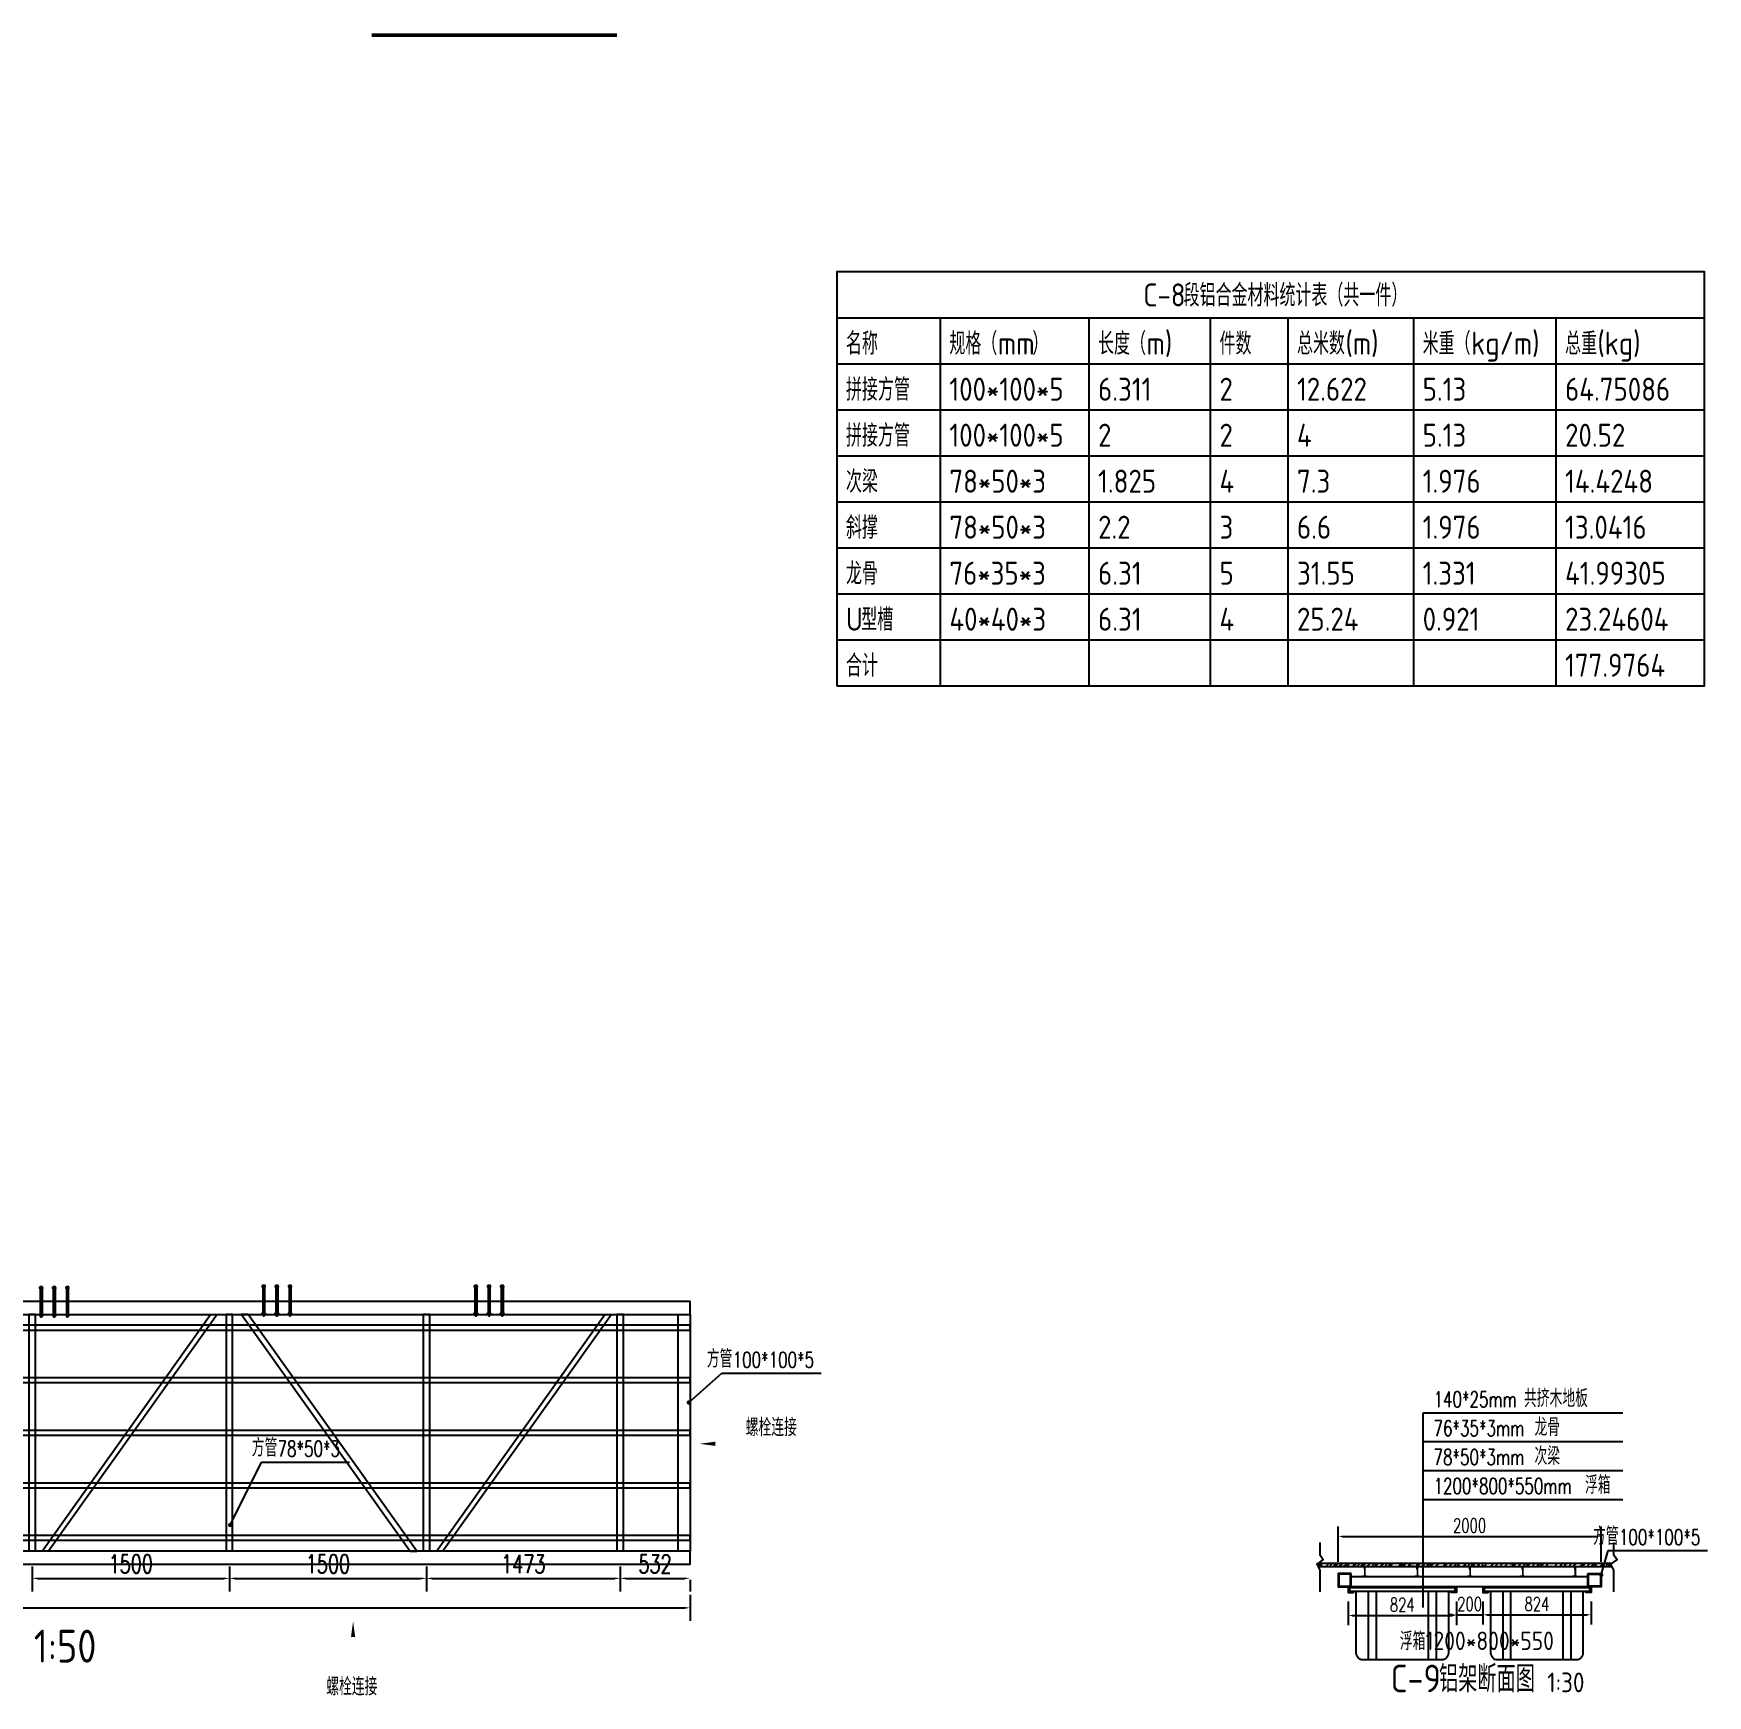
# Model space of a CAD drawing. Extents: x -89702 to 926017, y -610001 to -56924.
# Drawn here: x 42509 to 55243, y -552134 to -539488 of the extents above; entities that cross this region are included whole.
import ezdxf

# ---------------------------------------------------------------- set-up
doc = ezdxf.new("R2010")
doc.units = 0
doc.header["$LTSCALE"] = 10
doc.header["$MEASUREMENT"] = 0
for name, color, linetype in [('BJ02', 2, 'Continuous'), ('DIM_LEAD', 3, 'Continuous'), ('DIM_SYMB', 3, 'Continuous'), ('PUB_TAB', 7, 'Continuous'), ('PUB_TEXT', 7, 'Continuous'), ('W-STEEL_FRAME钢架', 3, 'Continuous'), ('W-STEEL_KEEL钢龙骨', 5, 'Continuous'), ('W-WOOD_FLOOR木地板', 30, 'Continuous'), ('浮箱U槽', 5, 'Continuous'), ('结构', 1, 'Continuous'), ('螺栓孔位', 2, 'Continuous'), ('铝合金', 7, 'Continuous')]:
    doc.layers.add(name, color=color, linetype=linetype)
doc.styles.add('_TCH_DIM', font='SIMPLEX', dxfattribs={"bigfont": 'GBCBIG'})
doc.styles.get("Standard").update_dxf_attribs({"font": 'gbenor.shx', "bigfont": 'gbcbig.shx'})
doc.styles.add('STANDARD_T3', font='simplex.shx', dxfattribs={"width": 0.7, "bigfont": 'gbcbig.shx'})
doc.dimstyles.new('W&&30', dxfattribs={"dimtxt": 105, "dimasz": 30, "dimexe": 75, "dimexo": 90, "dimgap": 30, "dimtad": 1, "dimdec": 0, "dimzin": 0, "dimdsep": 46, "dimtxsty": 'STANDARD_T3', "dimcen": 0.09, "dimclrd": 1, "dimclre": 1, "dimclrt": 7, "dimazin": 2, "dimtfac": 1, "dimtdec": 0, "dimtix": 1, "dimtmove": 2, "dimatfit": 3, "dimfxl": 0, "dimtolj": 1, "dimtzin": 0, "dimarcsym": 0})
doc.dimstyles.new('W&&40', dxfattribs={"dimtxt": 140, "dimasz": 40, "dimexe": 100, "dimexo": 120, "dimgap": 40, "dimtad": 1, "dimdec": 0, "dimzin": 0, "dimdsep": 46, "dimtxsty": 'STANDARD_T3', "dimcen": 0.09, "dimclrd": 1, "dimclre": 1, "dimclrt": 7, "dimazin": 2, "dimtfac": 1, "dimtdec": 0, "dimtix": 1, "dimtmove": 2, "dimatfit": 3, "dimfxl": 0, "dimtolj": 1, "dimtzin": 0, "dimarcsym": 0})

# ---------------------------------------------------------------- blocks, each defined once
blk = doc.blocks.new('*U1950')
at = {"layer": 'W-STEEL_KEEL钢龙骨', "color": 4}
blk.add_lwpolyline([(-18, 6000), (-18, -6000), (18, -6000), (18, 6000)], close=True, dxfattribs=at)
blk = doc.blocks.new('*U1951')
at = {"layer": 'W-STEEL_KEEL钢龙骨', "color": 0, "linetype": 'ByBlock', "lineweight": -2, "transparency": 16777216}
for p in [(0, 0), (400, 0), (800, 0), (1200, 0), (1600, 0)]:
    blk.add_blockref('*U1950', p, dxfattribs=at)
blk = doc.blocks.new('C-9')
at = {"layer": 'W-STEEL_FRAME钢架', "color": 1}
for points in [[(584470, 16495), (584470, 16445), (586270, 16445), (586270, 16495)], [(586270, 15095), (586270, 15045), (584470, 16326), (584470, 16376)], [(586270, 14858), (586270, 14908), (584470, 13627), (584470, 13577)], [(584473, 14995), (584473, 14945), (586270, 14945), (586270, 14995)], [(584470, 13345), (584470, 13395), (586270, 12112), (586270, 12062)], [(584473, 13495), (584473, 13445), (586270, 13445), (586270, 13495)], [(584473, 11995), (584473, 11945), (586270, 11945), (586270, 11995)], [(586270, 11826), (586270, 11876), (584470, 10595), (584470, 10545)], [(584473, 10495), (584473, 10445), (586270, 10445), (586270, 10495)], [(584470, 10345), (584470, 10395), (586270, 9113), (586270, 9063)], [(584473, 8995), (584473, 8945), (586270, 8945), (586270, 8995)], [(584470, 7595), (584470, 7545), (586270, 8828), (586270, 8878)], [(584470, 7345), (584470, 7395), (586270, 6113), (586270, 6063)], [(584473, 7495), (584473, 7445), (586270, 7445), (586270, 7495)], [(584473, 6023), (584473, 5973), (586270, 5973), (586270, 6023)]]:
    blk.add_lwpolyline(points, close=True, dxfattribs=at)
at = {"layer": '铝合金', "color": 2}
blk.add_lwpolyline([(584470, 17466), (584370, 17466), (584370, 5466), (584470, 5466), (584470, 17466)], dxfattribs=at)
for points in [[(586270, 17466), (586270, 17366), (584470, 17366), (584470, 17466)], [(586270, 17466), (586270, 5466), (586370, 5466), (586370, 17466)], [(584470, 5466), (584470, 5556), (586270, 5556), (586270, 5466)]]:
    blk.add_lwpolyline(points, close=True, dxfattribs=at)
at = {"layer": 'W-STEEL_KEEL钢龙骨'}
blk.add_blockref('*U1951', (584570, 11466), dxfattribs=at)
blk = doc.blocks.new('*D418')
at = {"layer": 'Defpoints', "color": 0, "transparency": 16777216}
for p in [(35503, -551135), (47503, -551135), (47503, -551467)]:
    blk.add_point(p, dxfattribs=at)
at = {"layer": '浮箱U槽', "color": 1, "lineweight": -2, "transparency": 16777216}
for p, q in [((35503, -551367), (35503, -551567)), ((47503, -551367), (47503, -551567)), ((35543, -551467), (47463, -551467))]:
    blk.add_line(p, q, dxfattribs=at)
at = {"layer": '浮箱U槽', "color": 1, "transparency": 16777216}
for points in [[(35543, -551460), (35543, -551474), (35503, -551467)], [(47463, -551460), (47463, -551474), (47503, -551467)]]:
    blk.add_solid(points, dxfattribs=at)
at = {"layer": '浮箱U槽', "color": 7, "transparency": 16777216, "insert": (41503, -551357), "char_height": 140, "attachment_point": 5, "style": 'STANDARD_T3'}
blk.add_mtext('\\A1;12000', dxfattribs=at)
blk = doc.blocks.new('*D423')
at = {"layer": 'Defpoints', "color": 0, "transparency": 16777216}
for p in [(42499, -551032), (43999, -551032), (43999, -551243)]:
    blk.add_point(p, dxfattribs=at)
at = {"layer": '浮箱U槽', "color": 1, "lineweight": -2, "transparency": 16777216}
for p, q in [((42499, -551152), (42499, -551343)), ((43999, -551152), (43999, -551343)), ((42539, -551243), (43959, -551243))]:
    blk.add_line(p, q, dxfattribs=at)
at = {"layer": '浮箱U槽', "color": 1, "transparency": 16777216}
for points in [[(42539, -551236), (42539, -551249), (42499, -551243)], [(43959, -551236), (43959, -551249), (43999, -551243)]]:
    blk.add_solid(points, dxfattribs=at)
at = {"layer": '浮箱U槽', "color": 7, "transparency": 16777216, "insert": (43249, -551133), "char_height": 140, "attachment_point": 5, "style": 'STANDARD_T3'}
blk.add_mtext('\\A1;1500', dxfattribs=at)
blk = doc.blocks.new('*D424')
at = {"layer": 'Defpoints', "color": 0, "transparency": 16777216}
for p in [(43999, -551032), (45499, -551032), (45499, -551243)]:
    blk.add_point(p, dxfattribs=at)
at = {"layer": '浮箱U槽', "color": 1, "lineweight": -2, "transparency": 16777216}
for p, q in [((43999, -551152), (43999, -551343)), ((45499, -551152), (45499, -551343)), ((44039, -551243), (45459, -551243))]:
    blk.add_line(p, q, dxfattribs=at)
at = {"layer": '浮箱U槽', "color": 1, "transparency": 16777216}
for points in [[(44039, -551236), (44039, -551249), (43999, -551243)], [(45459, -551236), (45459, -551249), (45499, -551243)]]:
    blk.add_solid(points, dxfattribs=at)
at = {"layer": '浮箱U槽', "color": 7, "transparency": 16777216, "insert": (44749, -551133), "char_height": 140, "attachment_point": 5, "style": 'STANDARD_T3'}
blk.add_mtext('\\A1;1500', dxfattribs=at)
blk = doc.blocks.new('*D425')
at = {"layer": 'Defpoints', "color": 0, "transparency": 16777216}
for p in [(45499, -551032), (46972, -551032), (46972, -551243)]:
    blk.add_point(p, dxfattribs=at)
at = {"layer": '浮箱U槽', "color": 1, "lineweight": -2, "transparency": 16777216}
for p, q in [((45499, -551152), (45499, -551343)), ((46972, -551152), (46972, -551343)), ((45539, -551243), (46932, -551243))]:
    blk.add_line(p, q, dxfattribs=at)
at = {"layer": '浮箱U槽', "color": 1, "transparency": 16777216}
for points in [[(45539, -551236), (45539, -551249), (45499, -551243)], [(46932, -551236), (46932, -551249), (46972, -551243)]]:
    blk.add_solid(points, dxfattribs=at)
at = {"layer": '浮箱U槽', "color": 7, "transparency": 16777216, "insert": (46235, -551133), "char_height": 140, "attachment_point": 5, "style": 'STANDARD_T3'}
blk.add_mtext('\\A1;1473', dxfattribs=at)
blk = doc.blocks.new('*D426')
at = {"layer": 'Defpoints', "color": 0, "transparency": 16777216}
for p in [(46972, -551032), (47503, -551135), (47503, -551243)]:
    blk.add_point(p, dxfattribs=at)
at = {"layer": '浮箱U槽', "color": 1, "lineweight": -2, "transparency": 16777216}
for p, q in [((46972, -551152), (46972, -551343)), ((47012, -551243), (47463, -551243)), ((47503, -551255), (47503, -551343))]:
    blk.add_line(p, q, dxfattribs=at)
at = {"layer": '浮箱U槽', "color": 1, "transparency": 16777216}
for points in [[(47012, -551236), (47012, -551249), (46972, -551243)], [(47463, -551236), (47463, -551249), (47503, -551243)]]:
    blk.add_solid(points, dxfattribs=at)
at = {"layer": '浮箱U槽', "color": 7, "transparency": 16777216, "insert": (47237, -551133), "char_height": 140, "attachment_point": 5, "style": 'STANDARD_T3'}
blk.add_mtext('\\A1;532', dxfattribs=at)
blk = doc.blocks.new('1')
at = {"lineweight": -3}
for p, q in [((-1521938, 1214338), (-1521935, 1214338)), ((-1521938, 1214336), (-1521931, 1214336)), ((-1521938, 1214336), (-1521914, 1214336)), ((-1521936, 1214341), (-1521936, 1214346)), ((-1521936, 1214346), (-1521916, 1214346)), ((-1521935, 1214341), (-1521936, 1214341)), ((-1521934, 1214347), (-1521932, 1214347)), ((-1521933, 1214352), (-1521931, 1214355)), ((-1521933, 1214136), (-1521933, 1214352)), ((-1521919, 1214352), (-1521933, 1214352)), ((-1521932, 1214347), (-1521919, 1214347)), ((-1521932, 1214346), (-1521932, 1214341)), ((-1521921, 1214355), (-1521931, 1214355)), ((-1521919, 1214352), (-1521921, 1214355)), ((-1521919, 1214347), (-1521921, 1214347)), ((-1521921, 1214346), (-1521921, 1214341)), ((-1521919, 1214136), (-1521919, 1214352)), ((-1521917, 1214341), (-1521916, 1214341)), ((-1521914, 1214338), (-1521917, 1214338)), ((-1521916, 1214341), (-1521916, 1214346)), ((-1521938, 1214136), (-1521931, 1214136)), ((-1521938, 1214136), (-1521914, 1214136)), ((-1521938, 1214134), (-1521935, 1214134)), ((-1521935, 1214131), (-1521936, 1214131)), ((-1521936, 1214131), (-1521936, 1214126)), ((-1521936, 1214126), (-1521916, 1214126)), ((-1521934, 1214125), (-1521932, 1214125)), ((-1521932, 1214126), (-1521932, 1214131)), ((-1521932, 1214125), (-1521919, 1214125)), ((-1521921, 1214126), (-1521921, 1214131)), ((-1521919, 1214125), (-1521921, 1214125)), ((-1521914, 1214134), (-1521917, 1214134)), ((-1521917, 1214131), (-1521916, 1214131)), ((-1521916, 1214131), (-1521916, 1214126))]:
    blk.add_line(p, q, dxfattribs=at)
at = {"color": 1}
for p, q in [((-1521936, 1214346), (-1521934, 1214347)), ((-1521919, 1214347), (-1521916, 1214346))]:
    blk.add_line(p, q, dxfattribs=at)
at = {"color": 6, "lineweight": -3}
for p, q in [((-1521931, 1214136), (-1521931, 1214355)), ((-1521921, 1214136), (-1521921, 1214355))]:
    blk.add_line(p, q, dxfattribs=at)
at = {"lineweight": -3}
for points in [[(-1521933, 1214336), (-1521938, 1214336), (-1521938, 1214338), (-1521914, 1214338), (-1521914, 1214336), (-1521919, 1214336)], [(-1521935, 1214338), (-1521935, 1214341), (-1521917, 1214341), (-1521917, 1214338)], [(-1521933, 1214136), (-1521938, 1214136), (-1521938, 1214134), (-1521914, 1214134), (-1521914, 1214136), (-1521919, 1214136)], [(-1521935, 1214134), (-1521935, 1214131), (-1521917, 1214131), (-1521917, 1214134)]]:
    blk.add_lwpolyline(points, dxfattribs=at)
for centre, radius, start, end in [((-1521934, 1214129), 3.22, 223.6028, 316.3972), ((-1521926, 1214140), 14.7, 248.7607, 291.2393), ((-1521919, 1214129), 3.22, 223.6028, 316.3972)]:
    blk.add_arc(centre, radius, start, end, dxfattribs=at)
blk = doc.blocks.new('螺栓孔位')
at = {"layer": '螺栓孔位', "color": 1, "rotation": 270}
for p in [(-1214244, -1521833), (-1214244, -1521933), (-1214244, -1522033)]:
    blk.add_blockref('1', p, dxfattribs=at)
blk = doc.blocks.new('*D1611')
at = {"layer": 'Defpoints', "color": 0, "transparency": 16777216}
for p in [(52509, -551328), (53333, -551328), (53333, -551525)]:
    blk.add_point(p, dxfattribs=at)
at = {"layer": 'W-STEEL_FRAME钢架', "color": 1, "lineweight": -2, "transparency": 16777216}
for p, q in [((52509, -551418), (52509, -551600)), ((53333, -551418), (53333, -551600)), ((52539, -551525), (53303, -551525))]:
    blk.add_line(p, q, dxfattribs=at)
at = {"layer": 'W-STEEL_FRAME钢架', "color": 1, "transparency": 16777216}
for points in [[(52539, -551520), (52539, -551530), (52509, -551525)], [(53303, -551520), (53303, -551530), (53333, -551525)]]:
    blk.add_solid(points, dxfattribs=at)
at = {"layer": 'W-STEEL_FRAME钢架', "color": 7, "transparency": 16777216, "insert": (52921, -551443), "char_height": 105, "attachment_point": 5, "style": 'STANDARD_T3'}
blk.add_mtext('\\A1;824', dxfattribs=at)
blk = doc.blocks.new('*D1612')
at = {"layer": 'Defpoints', "color": 0, "transparency": 16777216}
for p in [(53533, -551328), (54357, -551328), (54357, -551520)]:
    blk.add_point(p, dxfattribs=at)
at = {"layer": 'W-STEEL_FRAME钢架', "color": 1, "lineweight": -2, "transparency": 16777216}
for p, q in [((53533, -551418), (53533, -551595)), ((54357, -551418), (54357, -551595)), ((53563, -551520), (54327, -551520))]:
    blk.add_line(p, q, dxfattribs=at)
at = {"layer": 'W-STEEL_FRAME钢架', "color": 1, "transparency": 16777216}
for points in [[(53563, -551515), (53563, -551525), (53533, -551520)], [(54327, -551515), (54327, -551525), (54357, -551520)]]:
    blk.add_solid(points, dxfattribs=at)
at = {"layer": 'W-STEEL_FRAME钢架', "color": 7, "transparency": 16777216, "insert": (53945, -551438), "char_height": 105, "attachment_point": 5, "style": 'STANDARD_T3'}
blk.add_mtext('\\A1;824', dxfattribs=at)
blk = doc.blocks.new('*D1613')
at = {"layer": 'Defpoints', "color": 0, "transparency": 16777216}
for p in [(54433, -550923), (52433, -551207), (54433, -551207)]:
    blk.add_point(p, dxfattribs=at)
at = {"layer": 'W-STEEL_FRAME钢架', "color": 1, "lineweight": -2, "transparency": 16777216}
for p, q in [((52433, -551117), (52433, -550848)), ((54433, -551117), (54433, -550848)), ((52463, -550923), (54403, -550923))]:
    blk.add_line(p, q, dxfattribs=at)
at = {"layer": 'W-STEEL_FRAME钢架', "color": 1, "transparency": 16777216}
for points in [[(52463, -550918), (52463, -550928), (52433, -550923)], [(54403, -550918), (54403, -550928), (54433, -550923)]]:
    blk.add_solid(points, dxfattribs=at)
at = {"layer": 'W-STEEL_FRAME钢架', "color": 7, "transparency": 16777216, "insert": (53433, -550841), "char_height": 105, "attachment_point": 5, "style": 'STANDARD_T3'}
blk.add_mtext('\\A1;2000', dxfattribs=at)
blk = doc.blocks.new('*D1614')
at = {"layer": 'Defpoints', "color": 0, "transparency": 16777216}
for p in [(53333, -551350), (53533, -551350), (53533, -551520)]:
    blk.add_point(p, dxfattribs=at)
at = {"layer": 'W-STEEL_FRAME钢架', "color": 1, "lineweight": -2, "transparency": 16777216}
for p, q in [((53333, -551440), (53333, -551595)), ((53533, -551440), (53533, -551595)), ((53303, -551520), (53273, -551520)), ((53333, -551520), (53533, -551520)), ((53563, -551520), (53593, -551520))]:
    blk.add_line(p, q, dxfattribs=at)
at = {"layer": 'W-STEEL_FRAME钢架', "color": 1, "transparency": 16777216}
for points in [[(53303, -551515), (53303, -551525), (53333, -551520)], [(53563, -551515), (53563, -551525), (53533, -551520)]]:
    blk.add_solid(points, dxfattribs=at)
at = {"layer": 'W-STEEL_FRAME钢架', "color": 7, "transparency": 16777216, "insert": (53433, -551438), "char_height": 105, "attachment_point": 5, "style": 'STANDARD_T3'}
blk.add_mtext('\\A1;200', dxfattribs=at)
blk = doc.blocks.new('800')
at = {"color": 5, "lineweight": -3}
for p, q in [((-460, 520), (-460, 0)), ((-400, 520), (-400, 0)), ((0, 0), (0, 520)), ((60, 0), (60, 520))]:
    blk.add_line(p, q, dxfattribs=at)
at = {"color": 5}
blk.add_lwpolyline([(200, 550), (200, 520), (150, 520), (-550, 520), (-600, 520), (-600, 550)], close=True, dxfattribs=at)
at = {"color": 5, "lineweight": -3}
blk.add_lwpolyline([(150, 520), (150, 50, -0.414214), (100, 0), (-500, 0, -0.414214), (-550, 50), (-550, 520)], format="xyb", dxfattribs=at)
blk = doc.blocks.new('$matou$00000085')
at = {"color": 0, "lineweight": 5}
for p, q in [((-17, 36, 0), (-17, 37, 0)), ((-4, 34, 0), (-4, 35, 0)), ((-1, 13, 0), (-3, 13, 0))]:
    blk.add_line(p, q, dxfattribs=at)
at = {"color": 0, "lineweight": 0, "ltscale": 0.5}
blk.add_arc((-2, 17, 0), 4.07, 274.7282, 349.8472, dxfattribs=at)
at = {"layer": '结构', "color": 0, "linetype": 'ByBlock', "lineweight": 0, "ltscale": 0.5}
for p, q in [((-7, 38, 0), (-16, 38, 0)), ((-16, 35, 0), (-8, 35, 0)), ((-7, -34, 0), (-7, 34, 0)), ((-5, 33, 0), (-4, 34, 0)), ((-4, 33, 0), (-5, 33, 0)), ((-5, 31, 0), (-4, 32, 0)), ((-4, 31, 0), (-5, 31, 0)), ((-5, 31, 0), (-4, 31, 0)), ((-4, 31, 0), (-5, 31, 0)), ((-5, 29, 0), (-4, 29, 0)), ((-4, 29, 0), (-5, 29, 0)), ((-5, 27, 0), (-4, 27, 0)), ((-4, 27, 0), (-5, 27, 0)), ((-4, 26, 0), (-5, 25, 0)), ((-5, 25, 0), (-4, 25, 0)), ((-5, 24, 0), (-4, 23, 0)), ((-4, 24, 0), (-5, 24, 0)), ((-5, 22, 0), (-4, 22, 0)), ((-4, 22, 0), (-5, 22, 0)), ((-5, 20, 0), (-4, 20, 0)), ((-4, 20, 0), (-5, 20, 0)), ((-4, 32, 0), (-4, 33, 0)), ((-4, 31, 0), (-4, 29, 0)), ((-4, 31, 0), (-4, 31, 0)), ((-4, 29, 0), (-4, 27, 0)), ((-4, 27, 0), (-4, 26, 0)), ((-4, 25, 0), (-4, 24, 0)), ((-4, 23, 0), (-4, 22, 0)), ((-4, 22, 0), (-4, 20, 0)), ((-4, 20, 0), (-4, 19, 0)), ((-4, -34, 0), (-4, 12, 0)), ((-1, 34, 0), (-1, 35, 0)), ((0, 33, 0), (-1, 34, 0)), ((-1, 33, 0), (0, 33, 0)), ((-1, 32, 0), (-1, 33, 0)), ((0, 31, 0), (-1, 32, 0)), ((-1, 31, 0), (0, 31, 0)), ((-1, 30, 0), (-1, 31, 0)), ((0, 30, 0), (-1, 30, 0)), ((-1, 29, 0), (0, 30, 0)), ((-1, 28, 0), (-1, 29, 0)), ((0, 28, 0), (-1, 28, 0)), ((-1, 28, 0), (0, 28, 0)), ((-1, 26, 0), (-1, 28, 0)), ((0, 26, 0), (-1, 26, 0)), ((-1, 26, 0), (0, 26, 0)), ((-1, 25, 0), (-1, 26, 0)), ((0, 24, 0), (-1, 25, 0)), ((-1, 24, 0), (0, 24, 0)), ((-1, 23, 0), (-1, 24, 0)), ((0, 22, 0), (-1, 23, 0)), ((-1, 22, 0), (0, 22, 0)), ((-1, 22, 0), (-1, 22, 0)), ((-1, 21, 0), (-1, 22, 0)), ((0, 21, 0), (-1, 21, 0)), ((-1, 20, 0), (0, 21, 0)), ((-1, 19, 0), (-1, 20, 0)), ((2, 38, 0), (16, 38, 0)), ((3, 34, 0), (3, 17, 0)), ((16, 35, 0), (4, 35, 0)), ((17, 37, 0), (17, 36, 0)), ((-17, -35, 0), (-8, -35, 0)), ((-17, -38, 0), (-17, -36, 0)), ((17, -38, 0), (-17, -38, 0)), ((-3, -35, 0), (17, -35, 0)), ((17, -36, 0), (17, -38, 0))]:
    blk.add_line(p, q, dxfattribs=at)
for centre, radius, start, end in [((-16, 37, 0), 1, 90, 180), ((-16, 36, 0), 1, 180, 270), ((-8, 34, 0), 1, 0, 90), ((-7, 35, 0), 3, 0, 90.0017), ((-2, 19, 0), 1.75, 180, 0), ((-3, 12, 0), 1, 90, 180), ((2, 35, 0), 3, 89.9983, 180), ((4, 34, 0), 1, 90, 180), ((16, 37, 0), 1, 0, 90), ((16, 36, 0), 1, 270, 360), ((-17, -36, 0), 0.5, 90, 180), ((-17, -38, 0), 0.5, 180, 270), ((-8, -34, 0), 1, 270, 0), ((-3, -34, 0), 1, 180, 270), ((17, -36, 0), 0.5, 0, 90), ((17, -38, 0), 0.5, 270, 0)]:
    blk.add_arc(centre, radius, start, end, dxfattribs=at)

msp = doc.modelspace()

# ---------------------------------------------------------------- hatches: boundary and pattern name
at = {"layer": 'W-WOOD_FLOOR木地板', "true_color": 0xcd6928}
h = msp.add_hatch(dxfattribs=at)
h.set_pattern_fill('木材', color=32, scale=10)
h.set_pattern_definition([(50, (-391271.47, -375463.11), (25.923532, 93.1234154), [600, -80, 200, -40]), (50, (-391218.27, -375443.11), (-66.465069, 3.554523), [120, -13.2, 240, -30]), (50, (-391251.47, -375429.108), (113.1698317, 176.5639521), [320, -56, 160, -40])])
edge = h.paths.add_edge_path()
edge.add_line((52275, -551129.3), (52269, -551133.6))
edge.add_line((52269, -551133.6), (52279, -551153.3))
edge.add_line((52279, -551153.3), (52506.6, -551153.3))
edge.add_line((52506.6, -551153.3), (52506.6, -551151.9))
edge.add_line((52506.6, -551151.9), (52521.8, -551151.9))
edge.add_arc((52521.8, -551154.9), 3, 31.86817, 90.00167, ccw=False)
edge.add_line((52524.4, -551153.3), (52528.8, -551153.3))
edge.add_arc((52531.3, -551154.9), 3, 90.00167, 148.13183, ccw=False)
edge.add_line((52531.3, -551151.9), (52541.6, -551151.9))
edge.add_line((52541.6, -551151.9), (52541.6, -551153.3))
edge.add_line((52541.6, -551153.3), (52906.6, -551153.3))
edge.add_line((52906.6, -551153.3), (52906.6, -551151.9))
edge.add_line((52906.6, -551151.9), (52921.8, -551151.9))
edge.add_arc((52921.8, -551154.9), 3, 31.86817, 90.00167, ccw=False)
edge.add_line((52924.4, -551153.3), (52928.8, -551153.3))
edge.add_arc((52931.3, -551154.9), 3, 90.00167, 148.13183, ccw=False)
edge.add_line((52931.3, -551151.9), (52941.6, -551151.9))
edge.add_line((52941.6, -551151.9), (52941.6, -551153.3))
edge.add_line((52941.6, -551153.3), (53306.6, -551153.3))
edge.add_line((53306.6, -551153.3), (53306.6, -551151.9))
edge.add_line((53306.6, -551151.9), (53321.8, -551151.9))
edge.add_arc((53321.8, -551154.9), 3, 31.86817, 90.00167, ccw=False)
edge.add_line((53324.4, -551153.3), (53328.8, -551153.3))
edge.add_arc((53331.3, -551154.9), 3, 90.00167, 148.13183, ccw=False)
edge.add_line((53331.3, -551151.9), (53341.6, -551151.9))
edge.add_line((53341.6, -551151.9), (53341.6, -551153.3))
edge.add_line((53341.6, -551153.3), (53706.6, -551153.3))
edge.add_line((53706.6, -551153.3), (53706.6, -551151.9))
edge.add_line((53706.6, -551151.9), (53721.8, -551151.9))
edge.add_arc((53721.8, -551154.9), 3, 31.86817, 90.00167, ccw=False)
edge.add_line((53724.4, -551153.3), (53728.8, -551153.3))
edge.add_arc((53731.3, -551154.9), 3, 90.00167, 148.13183, ccw=False)
edge.add_line((53731.3, -551151.9), (53741.6, -551151.9))
edge.add_line((53741.6, -551151.9), (53741.6, -551153.3))
edge.add_line((53741.6, -551153.3), (54106.6, -551153.3))
edge.add_line((54106.6, -551153.3), (54106.6, -551151.9))
edge.add_line((54106.6, -551151.9), (54121.8, -551151.9))
edge.add_arc((54121.8, -551154.9), 3, 31.86817, 90.00167, ccw=False)
edge.add_line((54124.4, -551153.3), (54128.8, -551153.3))
edge.add_arc((54131.3, -551154.9), 3, 90.00167, 148.13183, ccw=False)
edge.add_line((54131.3, -551151.9), (54141.6, -551151.9))
edge.add_line((54141.6, -551151.9), (54141.6, -551153.3))
edge.add_line((54141.6, -551153.3), (54508.3, -551153.3))
edge.add_line((54508.3, -551153.3), (54508.3, -551129.3))
edge.add_line((54508.3, -551129.3), (52275, -551129.3))

# ---------------------------------------------------------------- linework, layer by layer
at = {"color": 1, "lineweight": -3}
for p, q in [((52533.2, -551228.5), (54332.9, -551228.5)), ((54332.9, -551306.5), (52461.6, -551306.5))]:
    msp.add_line(p, q, dxfattribs=at)
at = {"color": 2}
for points in [[(52533.2, -551206.5), (52433.2, -551206.5), (52433.2, -551306.5), (52533.2, -551306.5)], [(52528.2, -551211.5), (52438.2, -551211.5), (52438.2, -551301.5), (52528.2, -551301.5)], [(54332.9, -551206.5), (54432.9, -551206.5), (54432.9, -551306.5), (54332.9, -551306.5)], [(54337.9, -551211.5), (54427.9, -551211.5), (54427.9, -551301.5), (54337.9, -551301.5)]]:
    msp.add_lwpolyline(points, close=True, dxfattribs=at)
at = {"color": 4}
for points in [[(52509.2, -551306.5), (52509.2, -551349.5), (52549.2, -551349.5), (52549.2, -551345.5), (52513.2, -551345.5), (52513.2, -551310.5), (52549.2, -551310.5), (52549.2, -551306.5)], [(53333.3, -551306.5), (53333.3, -551349.5), (53293.3, -551349.5), (53293.3, -551345.5), (53329.3, -551345.5), (53329.3, -551310.5), (53293.3, -551310.5), (53293.3, -551306.5)], [(53533.2, -551306.5), (53533.2, -551349.5), (53573.2, -551349.5), (53573.2, -551345.5), (53537.2, -551345.5), (53537.2, -551310.5), (53573.2, -551310.5), (53573.2, -551306.5)], [(54356.7, -551306.6), (54356.7, -551349.6), (54316.7, -551349.6), (54316.7, -551345.6), (54352.7, -551345.6), (54352.7, -551310.6), (54316.7, -551310.6), (54316.7, -551306.6)]]:
    msp.add_lwpolyline(points, close=True, dxfattribs=at)
at = {"layer": 'DIM_LEAD'}
for p, q in [((47493.1, -549904.9), (47745.7, -549681.5)), ((47745.7, -549681.5), (48501.6, -549681.5)), ((44005.4, -550836.8), (44243.3, -550357.8)), ((44243.3, -550357.8), (44912, -550357.8)), ((54434.2, -551216.4), (54486.9, -551030.7)), ((54486.9, -551030.7), (55242.8, -551030.7))]:
    msp.add_line(p, q, dxfattribs=at)
at = {"layer": 'DIM_LEAD', "const_width": 16}
for points in [[(47487.1, -549910.2, 1), (47499.1, -549899.6, 1)], [(44001.9, -550844, 1), (44009, -550829.6, 1)], [(54432, -551224.1, 1), (54436.4, -551208.7, 1)]]:
    msp.add_lwpolyline(points, format="xyb", close=True, dxfattribs=at)
at = {"layer": 'DIM_SYMB'}
for p, q in [((53079.1, -550641.6), (53079.1, -549982.2)), ((53079.1, -549982.2), (54598.6, -549982.2)), ((53079.1, -550202), (54598.6, -550202)), ((53079.1, -550421.8), (54598.6, -550421.8)), ((53079.1, -551465), (53079.1, -550641.6)), ((53079.1, -550641.6), (54598.6, -550641.6))]:
    msp.add_line(p, q, dxfattribs=at)
at = {"layer": 'DIM_SYMB', "const_width": 28}
msp.add_lwpolyline([(45080.3, -539502.4), (46948.9, -539502.4)], dxfattribs=at)
at = {"layer": 'DIM_SYMB'}
for points in [[(48061.3, -550218.7, 0, 0, 0), (48061.3, -550218.7, 0, 0, 0), (48304.5, -550218.7, 0, 0, 0), (47574.9, -550218.7, 0, 32, 0), (47694.9, -550218.7, 0, 0, 0)], [(44940.2, -551933.4, 0, 0, 0), (44940.2, -551933.4, 0, 0, 0), (44940.2, -551933.4, 0, 0, 0), (44940.2, -551568.7, 0, 32, 0), (44940.2, -551688.7, 0, 0, 0)]]:
    msp.add_lwpolyline(points, format="xyseb", dxfattribs=at)
at = {"layer": 'PUB_TAB'}
msp.add_lwpolyline([(48619.3, -544452.5), (55220.1, -544452.5), (55220.1, -541302.5), (48619.3, -541302.5)], close=True, dxfattribs=at)
for points in [[(48619.3, -541652.5), (55220.1, -541652.5)], [(49406, -541652.5), (49406, -544452.5)], [(50536.9, -541652.5), (50536.9, -544452.5)], [(51460.8, -541652.5), (51460.8, -544452.5)], [(52050.2, -541652.5), (52050.2, -544452.5)], [(53006, -541652.5), (53006, -544452.5)], [(54089.2, -541652.5), (54089.2, -544452.5)], [(48619.3, -542002.5), (55220.1, -542002.5)], [(48619.3, -542352.5), (55220.1, -542352.5)], [(48619.3, -542702.5), (55220.1, -542702.5)], [(48619.3, -543052.5), (55220.1, -543052.5)], [(48619.3, -543402.5), (55220.1, -543402.5)], [(48619.3, -543752.5), (55220.1, -543752.5)], [(48619.3, -544102.5), (55220.1, -544102.5)]]:
    msp.add_lwpolyline(points, dxfattribs=at)
at = {"layer": 'W-WOOD_FLOOR木地板', "color": 1}
for points in [[(52294, -550970.4), (52294, -551061.8), (52319.8, -551098.1), (52269.8, -551133.6), (52294, -551181.2), (52294, -551345.2)], [(54528.6, -550970.4), (54528.6, -551061.8), (54554.3, -551098.1), (54504.4, -551133.6), (54528.6, -551181.2), (54528.6, -551345.2)]]:
    msp.add_lwpolyline(points, dxfattribs=at)
at = {"layer": 'W-WOOD_FLOOR木地板'}
for points in [[(54510.3, -551129.3), (52275, -551129.3)], [(52279, -551153.3), (54514.4, -551153.3)], [(54508.3, -551153.3), (54508.3, -551129.3)]]:
    msp.add_lwpolyline(points, dxfattribs=at)

# ---------------------------------------------------------------- block references
at = {"layer": 'BJ02', "rotation": 90}
msp.add_blockref('C-9', (52969.1, -1135505.3), dxfattribs=at)
at = {"layer": 'W-STEEL_KEEL钢龙骨', "yscale": -1, "rotation": 179.9999999999999}
for p in [(52632.9, -551190.5, 0), (53032.9, -551190.5, 0), (53432.9, -551190.5, 0), (53832.9, -551190.5, 0), (54232.9, -551190.5, 0)]:
    msp.add_blockref('$matou$00000085', p, dxfattribs=at)
at = {"layer": '浮箱U槽'}
for p in [(53121.3, -551863.1), (54145.2, -551863.1)]:
    msp.add_blockref('800', p, dxfattribs=at)
at = {"layer": '螺栓孔位', "rotation": 270}
for p in [(42674, -549142.8), (44367.4, -549133), (45981.3, -549133)]:
    msp.add_blockref('螺栓孔位', p, dxfattribs=at)

# ---------------------------------------------------------------- texts
at = {"layer": 'PUB_TAB'}
for s, height, p in [('C-8', 175, (50951.4, -541565)), ('段铝合金材料统计表（共一件）', 168.794, (51257.7, -541565)), ('名称', 168.79, (48689.3, -541932.5)), ('规格（', 168.79, (49476, -541932.5)), ('mm', 175, (49844.6, -541932.5)), ('）', 168.8, (50107.1, -541932.5)), ('长度（', 168.79, (50606.9, -541932.5)), ('m)', 175, (50975.6, -541932.5)), ('件数', 168.79, (51530.8, -541932.5)), ('总米数', 168.79, (52120.2, -541932.5)), ('(m)', 175, (52488.8, -541932.5)), ('米重（', 168.79, (53076, -541932.5)), ('kg/m)', 175, (53444.6, -541932.5)), ('总重', 168.79, (54159.2, -541932.5)), ('(kg)', 175, (54404.9, -541932.5)), ('拼接方管', 168.79, (48689.3, -542282.5)), ('100*100*5', 175, (49476, -542282.5)), ('6.311', 175, (50606.9, -542282.5)), ('2', 175, (51530.8, -542282.5)), ('12.622', 175, (52120.2, -542282.5)), ('5.13', 175, (53076, -542282.5)), ('64.75086', 175, (54159.2, -542282.5)), ('拼接方管', 168.79, (48689.3, -542632.5)), ('100*100*5', 175, (49476, -542632.5)), ('2', 175, (50606.9, -542632.5)), ('2', 175, (51530.8, -542632.5)), ('4', 175, (52120.2, -542632.5)), ('5.13', 175, (53076, -542632.5)), ('20.52', 175, (54159.2, -542632.5)), ('次梁', 168.79, (48689.3, -542982.5)), ('78*50*3', 175, (49476, -542982.5)), ('1.825', 175, (50606.9, -542982.5)), ('4', 175, (51530.8, -542982.5)), ('7.3', 175, (52120.2, -542982.5)), ('1.976', 175, (53076, -542982.5)), ('14.4248', 175, (54159.2, -542982.5)), ('斜撑', 168.79, (48689.3, -543332.5)), ('78*50*3', 175, (49476, -543332.5)), ('2.2', 175, (50606.9, -543332.5)), ('3', 175, (51530.8, -543332.5)), ('6.6', 175, (52120.2, -543332.5)), ('1.976', 175, (53076, -543332.5)), ('13.0416', 175, (54159.2, -543332.5)), ('龙骨', 168.79, (48689.3, -543682.5)), ('76*35*3', 175, (49476, -543682.5)), ('6.31', 175, (50606.9, -543682.5)), ('5', 175, (51530.8, -543682.5)), ('31.55', 175, (52120.2, -543682.5)), ('1.331', 175, (53076, -543682.5)), ('41.99305', 175, (54159.2, -543682.5)), ('型槽', 168.79, (48805.9, -544032.5)), ('U', 175, (48689.3, -544032.5)), ('40*40*3', 175, (49476, -544032.5)), ('6.31', 175, (50606.9, -544032.5)), ('4', 175, (51530.8, -544032.5)), ('25.24', 175, (52120.2, -544032.5)), ('0.921', 175, (53076, -544032.5)), ('23.24604', 175, (54159.2, -544032.5)), ('合计', 168.79, (48689.3, -544382.5)), ('177.9764', 175, (54159.2, -544382.5))]:
    msp.add_text(s, height=height, dxfattribs=at).set_placement(p)
at = {"layer": 'PUB_TEXT', "color": 7, "style": '_TCH_DIM'}
for s, p in [('方管', (47631, -549639.5)), ('共挤木地板', (53846.9, -549940.2)), ('螺栓连接', (47926.7, -550161.2)), ('龙骨', (53926.9, -550160)), ('方管', (44169.4, -550315.8)), ('次梁', (53926.9, -550379.8)), ('浮箱', (54310.9, -550599.6)), ('方管', (54372.2, -550988.7)), ('螺栓连接', (44736.1, -552133.8))]:
    msp.add_text(s, height=135.04, dxfattribs=at).set_placement(p)
at = {"layer": 'PUB_TEXT', "color": 7, "style": '_TCH_DIM', "width": 0.705882}
for s, p in [('100*100*5', (47827.6, -549639.5)), ('140*25mm', (53158.9, -549940.2)), ('76*35*3mm', (53158.9, -550160)), ('78*50*3', (44366, -550315.8)), ('78*50*3mm', (53158.9, -550379.8)), ('1200*800*550mm', (53158.9, -550599.6)), ('100*100*5', (54568.8, -550988.7))]:
    msp.add_text(s, height=119, dxfattribs=at).set_placement(p)
at = {"layer": 'PUB_TEXT', "color": 7}
for s, height, p in [('1:50', 250, (42511.6, -551883.6)), ('C-9', 210, (52832.5, -552109.2)), ('铝架断面图', 202.55, (53200.6, -552109.2)), ('1:30', 150, (54023.6, -552109.2))]:
    msp.add_text(s, height=height, dxfattribs=at).set_placement(p)
at = {"layer": 'PUB_TEXT'}
for s, height, p in [('浮箱', 135.04, (52902.3, -551787.8)), ('1200*800*550', 140, (53098.9, -551787.8))]:
    msp.add_text(s, height=height, dxfattribs=at).set_placement(p)

# ---------------------------------------------------------------- dimensions: what is measured, and where the dimension line sits
at = {"layer": 'W-STEEL_FRAME钢架'}
dim = msp.add_linear_dim(base=(54432.9, -550923.3), p1=(52433.2, -551206.5), p2=(54432.9, -551206.5), angle=180, dimstyle='W&&30', dxfattribs=at)
dim.commit()
dim.dimension.update_dxf_attribs({"geometry": '*D1613', "text_midpoint": (53433.1, -550840.8)})
for base, p1, p2, picture, middle in [((53333.3, -551525.2), (52509.2, -551328), (53333.3, -551328), '*D1611', (52921.2, -551442.7)), ((53533.2, -551520.1), (53333.3, -551349.5), (53533.2, -551349.5), '*D1614', (53433.2, -551437.6)), ((54356.7293, -551520.1045), (53533.1743, -551328.0225), (54356.7293, -551328.1078), '*D1612', (53944.9518, -551437.6045))]:
    dim = msp.add_linear_dim(base=base, p1=p1, p2=p2, dimstyle='W&&30', dxfattribs=at)
    dim.commit()
    dim.dimension.update_dxf_attribs({"geometry": picture, "text_midpoint": middle})
at = {"layer": '浮箱U槽'}
for base, p1, p2, picture, middle in [((43999, -551242.7), (42499, -551032.1), (43999, -551032.1), '*D423', (43249, -551132.7)), ((45499, -551242.7), (43999, -551032.1), (45499, -551032.1), '*D424', (44749, -551132.7)), ((46971.5244, -551242.6549), (45498.9867, -551032.0698), (46971.5244, -551032.0688), '*D425', (46235.2555, -551132.6549)), ((47503.2, -551242.7), (46971.5, -551032.1), (47503.2, -551135.1), '*D426', (47237.4, -551132.7))]:
    dim = msp.add_linear_dim(base=base, p1=p1, p2=p2, dimstyle='W&&40', dxfattribs=at)
    dim.commit()
    dim.dimension.update_dxf_attribs({"geometry": picture, "text_midpoint": middle})
dim = msp.add_linear_dim(base=(47503.2, -551467), p1=(35503.2, -551135.1), p2=(47503.2, -551135.1), dimstyle='W&&40', override={"dimfxlon": 1}, dxfattribs=at)
dim.commit()
dim.dimension.update_dxf_attribs({"geometry": '*D418', "text_midpoint": (41503.2, -551357)})

doc.saveas('drawing.dxf')
